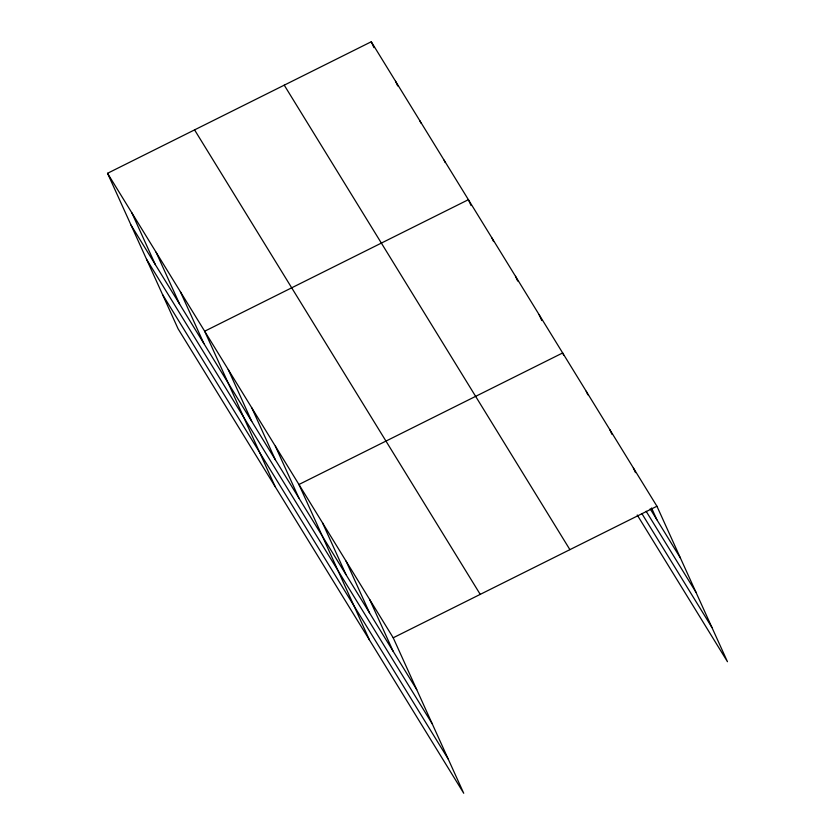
<?xml version="1.0" encoding="UTF-8"?>
<svg xmlns="http://www.w3.org/2000/svg" width="835" height="835" viewBox="0 0 835 835"><rect width="100%" height="100%" fill="white"/><g stroke="black" fill="none" stroke-linecap="round" stroke-linejoin="round"><path stroke-width="1.25" d="M107.538 173.294L393.212 637.783L463.728 793.25L178.064 328.76L107.538 173.294L371.272 41.75L656.936 506.24L727.462 661.706L637.23 514.997M393.212 637.783L656.936 506.24M650.152 508.818L680.462 558.093M646.144 511.26L695.972 592.286M641.917 513.65L711.952 627.513M284.234 85.16L569.908 549.649M194.565 129.884L480.24 594.374M131.064 225.147L416.728 689.637M146.574 259.341L432.238 723.83M162.554 294.567L448.218 759.057M633.368 467.924L635.508 472.631M651.54 507.983L656.894 519.767M609.8 429.597L611.94 434.315M586.233 391.281L587.84 394.809M563.74 355.313L562.665 352.954L298.94 484.498L369.456 639.965M539.097 314.638L541.769 320.525M515.529 276.322L517.669 281.03M491.961 237.996L493.568 241.534M471.065 205.567L468.393 199.68L204.669 331.224L275.185 486.69M444.116 160.195L445.18 162.554M419.838 120.71L420.903 123.069M395.55 81.235L397.69 85.942M371.272 41.75L373.944 47.647M369.644 599.467L393.16 651.31M346.076 561.141L369.592 612.994M322.508 522.825L346.024 574.668M275.373 446.182L298.888 498.036M251.805 407.866L275.32 459.709M228.237 369.54L251.752 421.393M180.381 291.739L203.907 343.592M156.103 252.254L179.619 304.107M131.826 212.779L155.341 264.622"/></g></svg>
